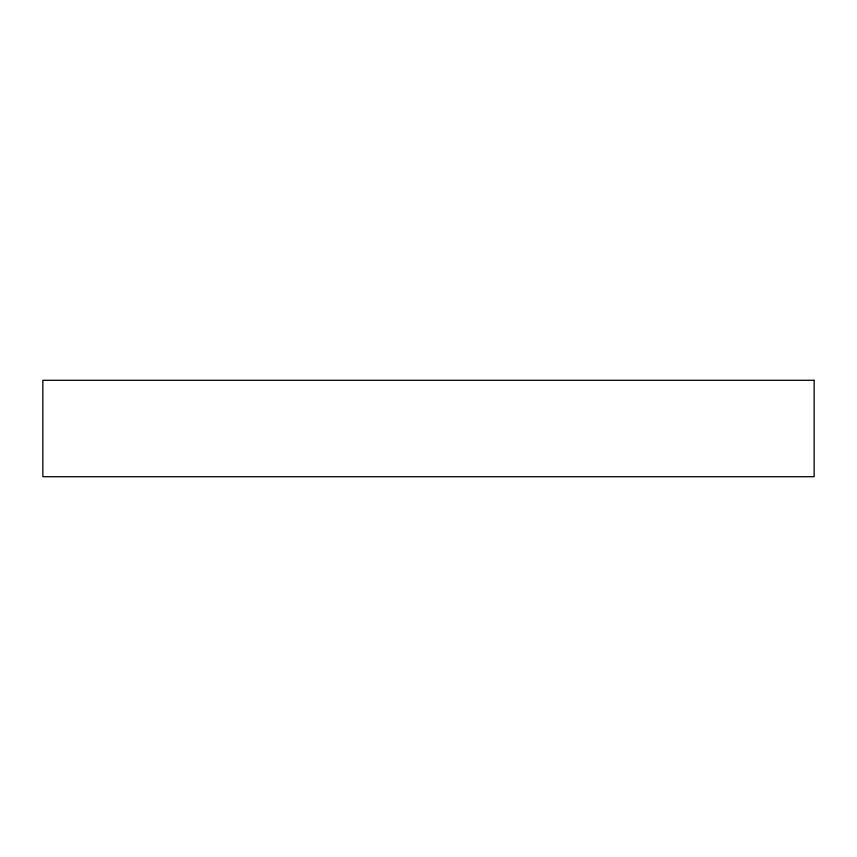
<?xml version="1.0" encoding="UTF-8"?>
<svg xmlns="http://www.w3.org/2000/svg" width="857" height="857" viewBox="0 0 857 857"><rect width="100%" height="100%" fill="white"/><g stroke="black" fill="none" stroke-linecap="round" stroke-linejoin="round"><path stroke-width="1.29" d="M814.15 380.294L42.85 380.294L42.85 476.706L814.15 476.706L814.15 380.294"/></g></svg>
